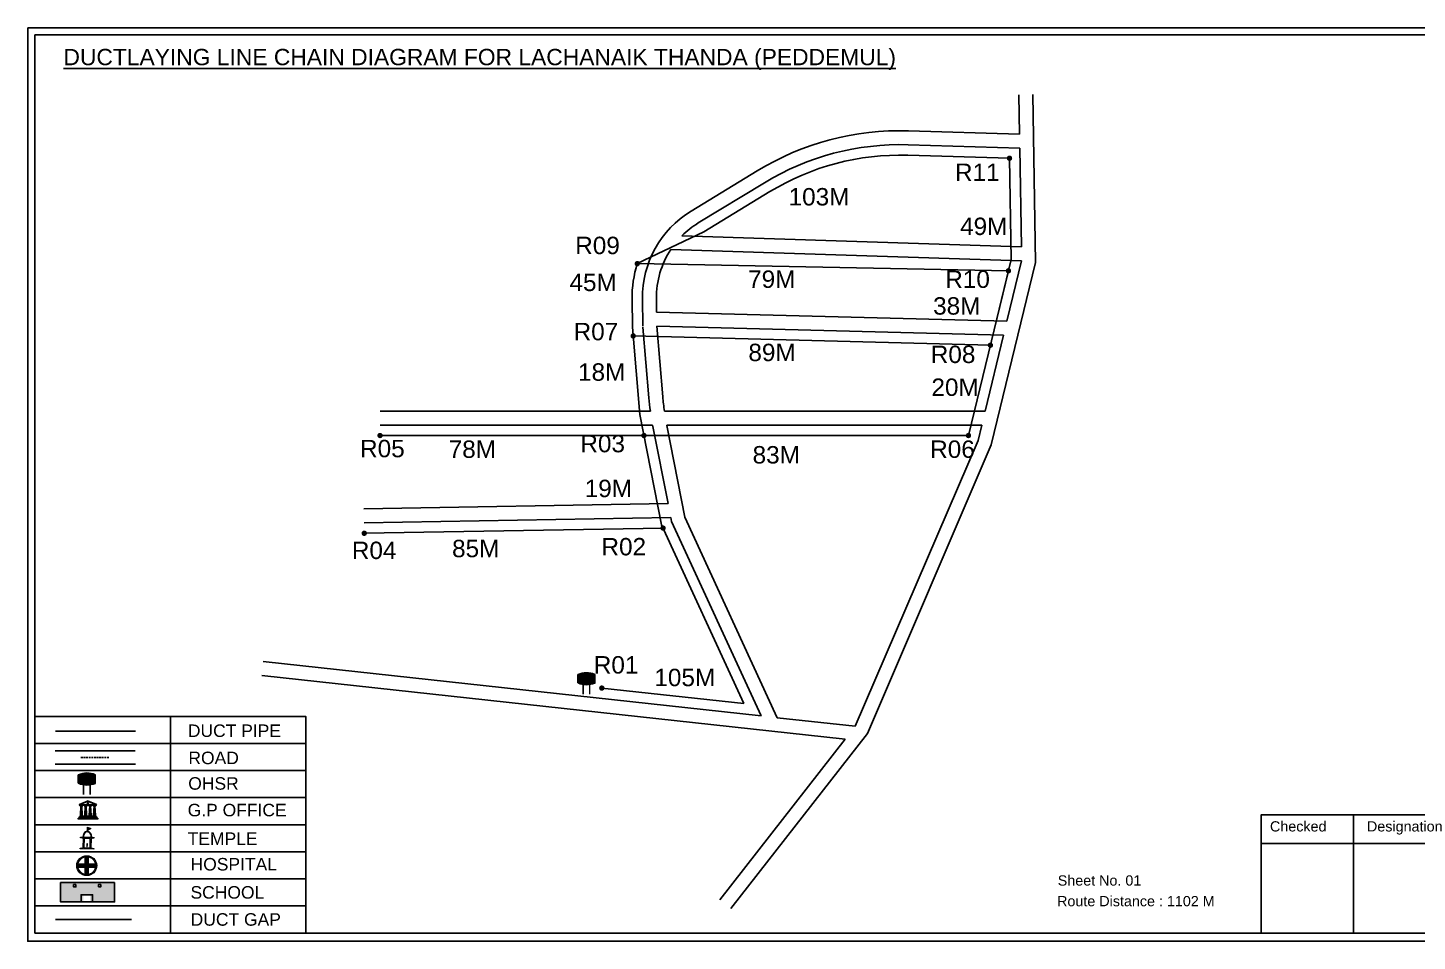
# Model space of a CAD drawing. Header units: inches. Extents: x 38 to 2053, y 11 to 1432.
# Drawn here: x 527 to 1325, y 907 to 1432 of the extents above; entities that cross this region are included whole.
import ezdxf

# ---------------------------------------------------------------- set-up
doc = ezdxf.new("R2010")
doc.units = ezdxf.units.IN
doc.header["$MEASUREMENT"] = 0
doc.linetypes.add('DASHEDX2', pattern=[1.5, 1, -0.5])
for name, color, linetype in [('LANDMARK', 7, 'Continuous'), ('OHT', 7, 'Continuous'), ('pipe', 5, 'Continuous')]:
    doc.layers.add(name, color=color, linetype=linetype)
doc.styles.get("Standard").update_dxf_attribs({"font": 'arial.ttf'})

# ---------------------------------------------------------------- blocks, each defined once
blk = doc.blocks.new('OHT')
at = {"linetype": 'Continuous', "lineweight": 0, "true_color": 0x0ffffc}
blk.add_hatch(color=4, dxfattribs=at).paths.add_polyline_path([(0.012, 1), (0, 1, 0.101323), (-0.4, 0.916), (-0.4, 0.525, 0.194075), (0.399, 0.521), (0.399, 0.921, 0.097877)])
at = {"color": 4, "linetype": 'Continuous', "lineweight": 0, "true_color": 0x0ffffc, "flags": 128}
for points in [[(-0.4, 0.525), (-0.4, 0.916)], [(0.399, 0.521), (0.399, 0.921)]]:
    blk.add_lwpolyline(points, dxfattribs=at)
at = {"color": 4, "linetype": 'Continuous', "lineweight": 0, "true_color": 0x0ffffc, "const_width": 0.075, "flags": 128}
for points in [[(-0.15, 0), (-0.15, 0.475)], [(0.15, 0), (0.15, 0.473)]]:
    blk.add_lwpolyline(points, dxfattribs=at)
at = {"color": 4, "linetype": 'Continuous', "lineweight": 0, "true_color": 0x0ffffc}
for centre, radius, start, end in [((0.006, -0.019), 1.019, 67.31091, 113.47108), ((0.004, 1.513), 1.068, 247.76824, 291.70073)]:
    blk.add_arc(centre, radius, start, end, dxfattribs=at)
blk = doc.blocks.new('Government_Office')
at = {"linetype": 'Continuous', "lineweight": 0, "true_color": 0xff0000}
h = blk.add_hatch(color=1, dxfattribs=at)
h.paths.add_polyline_path([(0.44, 0.72), (0.45, 0.75), (0, 0.93), (-0.45, 0.75), (-0.44, 0.72)])
h.paths.add_polyline_path([(0.355, 0.75), (-0.355, 0.75), (0, 0.9)], flags=16)
h.paths.add_polyline_path([(0, 0.778, -1), (0, 0.872, -1)], flags=0)
h = blk.add_hatch(color=1, dxfattribs=at)
edge = h.paths.add_edge_path()
edge.add_line((-0.27, 0.195), (-0.295, 0.675))
edge.add_line((-0.295, 0.675), (-0.29, 0.675))
edge.add_arc((-0.278, 0.688), 0.0176, 225.30401, 441.56588)
edge.add_line((-0.275, 0.705), (-0.395, 0.705))
edge.add_arc((-0.392, 0.688), 0.0176, 98.43412, 314.69599)
edge.add_line((-0.38, 0.675), (-0.375, 0.675))
edge.add_line((-0.375, 0.675), (-0.4, 0.195))
edge.add_line((-0.4, 0.195), (-0.27, 0.195))
h = blk.add_hatch(color=1, dxfattribs=at)
edge = h.paths.add_edge_path()
edge.add_line((-0.047, 0.195), (-0.072, 0.675))
edge.add_line((-0.072, 0.675), (-0.067, 0.675))
edge.add_arc((-0.054, 0.688), 0.0176, 225.30401, 441.56588)
edge.add_line((-0.052, 0.705), (-0.172, 0.705))
edge.add_arc((-0.169, 0.688), 0.0176, 98.43412, 314.69599)
edge.add_line((-0.157, 0.675), (-0.152, 0.675))
edge.add_line((-0.152, 0.675), (-0.177, 0.195))
edge.add_line((-0.177, 0.195), (-0.047, 0.195))
h = blk.add_hatch(color=1, dxfattribs=at)
edge = h.paths.add_edge_path()
edge.add_arc((0, 0.825), 0.0467, 90, 270)
edge.add_arc((0, 0.825), 0.0467, 270, 450)
h = blk.add_hatch(color=1, dxfattribs=at)
edge = h.paths.add_edge_path()
edge.add_line((0.177, 0.195), (0.152, 0.675))
edge.add_line((0.152, 0.675), (0.157, 0.675))
edge.add_arc((0.169, 0.688), 0.0176, 225.30401, 441.56588)
edge.add_line((0.172, 0.705), (0.052, 0.705))
edge.add_arc((0.054, 0.688), 0.0176, 98.43412, 314.69599)
edge.add_line((0.067, 0.675), (0.072, 0.675))
edge.add_line((0.072, 0.675), (0.047, 0.195))
edge.add_line((0.047, 0.195), (0.177, 0.195))
h = blk.add_hatch(color=1, dxfattribs=at)
edge = h.paths.add_edge_path()
edge.add_line((0.4, 0.195), (0.375, 0.675))
edge.add_line((0.375, 0.675), (0.38, 0.675))
edge.add_arc((0.392, 0.688), 0.0176, 225.30401, 441.56588)
edge.add_line((0.395, 0.705), (0.275, 0.705))
edge.add_arc((0.278, 0.688), 0.0176, 98.43412, 314.69599)
edge.add_line((0.29, 0.675), (0.295, 0.675))
edge.add_line((0.295, 0.675), (0.27, 0.195))
edge.add_line((0.27, 0.195), (0.4, 0.195))
for points in [[(-0.5, 0.05), (0.5, 0.05), (0.5, 0), (-0.5, 0)], [(-0.45, 0.075), (-0.45, 0.12), (0.45, 0.12), (0.45, 0.075)], [(-0.4, 0.14), (-0.4, 0.18), (0.4, 0.18), (0.4, 0.14)]]:
    blk.add_hatch(color=1, dxfattribs=at).paths.add_polyline_path(points)
at = {"color": 1, "linetype": 'Continuous', "lineweight": 0, "true_color": 0xff0000, "flags": 128}
for points in [[(-0.45, 0.75), (-0.44, 0.72), (0.44, 0.72), (0.45, 0.75), (0, 0.93)], [(-0.355, 0.75), (0.355, 0.75), (0, 0.9)], [(-0.5, 0.05), (0.5, 0.05), (0.5, 0), (-0.5, 0)], [(-0.45, 0.075), (-0.45, 0.12), (0.45, 0.12), (0.45, 0.075)], [(-0.4, 0.14), (-0.4, 0.18), (0.4, 0.18), (0.4, 0.14)]]:
    blk.add_lwpolyline(points, close=True, dxfattribs=at)
for points in [[(-0.27, 0.195), (-0.295, 0.675), (-0.29, 0.675, 1.379694), (-0.275, 0.705), (-0.395, 0.705, 1.379694), (-0.38, 0.675), (-0.375, 0.675), (-0.4, 0.195)], [(-0.047, 0.195), (-0.072, 0.675), (-0.067, 0.675, 1.379694), (-0.052, 0.705), (-0.172, 0.705, 1.379694), (-0.157, 0.675), (-0.152, 0.675), (-0.177, 0.195)], [(0, 0.872, 1), (0, 0.778, 1)], [(0.177, 0.195), (0.152, 0.675), (0.157, 0.675, 1.379694), (0.172, 0.705), (0.052, 0.705, 1.379694), (0.067, 0.675), (0.072, 0.675), (0.047, 0.195)], [(0.4, 0.195), (0.375, 0.675), (0.38, 0.675, 1.379694), (0.395, 0.705), (0.275, 0.705, 1.379694), (0.29, 0.675), (0.295, 0.675), (0.27, 0.195)]]:
    blk.add_lwpolyline(points, format="xyb", close=True, dxfattribs=at)
blk = doc.blocks.new('Temple')
at = {"linetype": 'Continuous', "lineweight": 0, "true_color": 0xff0000}
h = blk.add_hatch(color=1, dxfattribs=at)
edge = h.paths.add_edge_path()
edge.add_line((0.175, 0.49), (0.225, 0.49))
edge.add_line((0.225, 0.49), (0.225, 0.497))
edge.add_line((0.225, 0.497), (0.307, 0.497))
edge.add_line((0.307, 0.497), (0.307, 0.533))
edge.add_line((0.307, 0.533), (0.257, 0.533))
edge.add_line((0.257, 0.533), (0.257, 0.54))
edge.add_line((0.257, 0.54), (0.2, 0.54))
edge.add_spline(control_points=[(0.2, 0.54), (0.2, 0.589), (0.19, 0.638), (0.142, 0.743), (0.092, 0.79), (0.027, 0.805), (0.02, 0.806), (0.012, 0.806)], knot_values=[4.712389, 4.712389, 4.712389, 4.712389, 5.278166, 5.278166, 6.117402, 6.117402, 6.223801, 6.223801, 6.223801, 6.223801], degree=3, periodic=0)
edge.add_line((0.012, 0.806), (0.012, 0.79))
edge.add_line((0.012, 0.79), (-0.012, 0.79))
edge.add_line((-0.012, 0.79), (-0.012, 0.806))
edge.add_spline(control_points=[(-0.012, 0.806), (-0.055, 0.802), (-0.096, 0.781), (-0.171, 0.699), (-0.197, 0.628), (-0.2, 0.55), (-0.2, 0.545), (-0.2, 0.54)], knot_values=[6.343965, 6.343965, 6.343965, 6.343965, 6.956638, 6.956638, 7.795874, 7.795874, 7.853982, 7.853982, 7.853982, 7.853982], degree=3, periodic=0)
edge.add_line((-0.2, 0.54), (-0.257, 0.54))
edge.add_line((-0.257, 0.54), (-0.257, 0.533))
edge.add_line((-0.257, 0.533), (-0.307, 0.533))
edge.add_line((-0.307, 0.533), (-0.307, 0.497))
edge.add_line((-0.307, 0.497), (-0.225, 0.497))
edge.add_line((-0.225, 0.497), (-0.225, 0.49))
edge.add_line((-0.225, 0.49), (-0.175, 0.49))
edge.add_line((-0.175, 0.49), (-0.175, 0.07))
edge.add_arc((-0.205, 0.07), 0.03, -90, 0, ccw=False)
edge.add_line((-0.205, 0.04), (-0.257, 0.04))
edge.add_line((-0.257, 0.04), (-0.257, 0.033))
edge.add_line((-0.257, 0.033), (-0.307, 0.033))
edge.add_line((-0.307, 0.033), (-0.307, 0))
edge.add_line((-0.307, 0), (0.307, 0))
edge.add_line((0.307, 0), (0.307, 0.033))
edge.add_line((0.307, 0.033), (0.257, 0.033))
edge.add_line((0.257, 0.033), (0.257, 0.04))
edge.add_line((0.257, 0.04), (0.205, 0.04))
edge.add_arc((0.205, 0.07), 0.03, 180, 270, ccw=False)
edge.add_line((0.175, 0.07), (0.175, 0.49))
h.paths.add_polyline_path([(0.125, 0.07, -0.414214), (0.095, 0.04), (0.05, 0.04), (0.05, 0.033), (-0.05, 0.033), (-0.05, 0.04), (-0.095, 0.04, -0.414214), (-0.125, 0.07), (-0.125, 0.497), (0.125, 0.497)], flags=16)
edge = h.paths.add_edge_path(flags=16)
edge.add_ellipse((0, 0.54), major_axis=(0, 0.242), ratio=0.722808, start_angle=270, end_angle=450, ccw=False)
edge.add_line((0.175, 0.54), (-0.175, 0.54))
h.paths.add_polyline_path([(0.012, 0.23), (0.012, 0.07), (-0.012, 0.07), (-0.012, 0.23)], flags=0)
h = blk.add_hatch(color=1, dxfattribs=at)
edge = h.paths.add_edge_path()
edge.add_line((0.012, 0.857), (0, 0.85))
edge.add_line((0, 0.85), (-0.003, 0.925))
edge.add_line((-0.003, 0.925), (-0.012, 0.925))
edge.add_line((-0.012, 0.925), (-0.012, 0.806))
edge.add_spline(control_points=[(-0.012, 0.806), (-0.004, 0.807), (0.004, 0.807), (0.012, 0.806)], knot_values=[6.223801, 6.223801, 6.223801, 6.223801, 6.343965, 6.343965, 6.343965, 6.343965], degree=3, periodic=0)
edge.add_line((0.012, 0.806), (0.012, 0.857))
h = blk.add_hatch(color=1, dxfattribs=at)
edge = h.paths.add_edge_path()
edge.add_line((0.012, 0.79), (0.012, 0.806))
edge.add_spline(control_points=[(0.012, 0.806), (0.004, 0.807), (-0.004, 0.807), (-0.012, 0.806)], knot_values=[6.223801, 6.223801, 6.223801, 6.223801, 6.343965, 6.343965, 6.343965, 6.343965], degree=3, periodic=0)
edge.add_line((-0.012, 0.806), (-0.012, 0.79))
edge.add_line((-0.012, 0.79), (0.012, 0.79))
at = {"linetype": 'Continuous', "lineweight": 0, "true_color": 0xe66000}
blk.add_hatch(color=32, dxfattribs=at).paths.add_polyline_path([(-0.006, 1), (0.147, 0.931), (0, 0.85)])
at = {"color": 1, "linetype": 'Continuous', "lineweight": 0, "true_color": 0xff0000, "flags": 128}
for points in [[(0.012, 0.925), (-0.012, 0.925), (-0.012, 0.79), (0.012, 0.79)], [(0.012, 0.23), (-0.012, 0.23), (-0.012, 0.07), (0.012, 0.07)]]:
    blk.add_lwpolyline(points, close=True, dxfattribs=at)
at = {"color": 32, "linetype": 'Continuous', "lineweight": 0, "true_color": 0xe66000, "flags": 128}
blk.add_lwpolyline([(-0.006, 1), (0.147, 0.931), (0, 0.85), (-0.006, 1)], dxfattribs=at)
at = {"color": 1, "linetype": 'Continuous', "lineweight": 0, "true_color": 0xff0000, "flags": 128}
blk.add_lwpolyline([(0.2, 0.54), (0.257, 0.54), (0.257, 0.533), (0.307, 0.533), (0.307, 0.497), (0.225, 0.497), (0.225, 0.49), (0.175, 0.49), (0.175, 0.07, 0.414214), (0.205, 0.04), (0.257, 0.04), (0.257, 0.033), (0.307, 0.033), (0.307, 0), (-0.307, 0), (-0.307, 0.033), (-0.257, 0.033), (-0.257, 0.04), (-0.205, 0.04, 0.414214), (-0.175, 0.07), (-0.175, 0.49), (-0.225, 0.49), (-0.225, 0.497), (-0.307, 0.497), (-0.307, 0.533), (-0.257, 0.533), (-0.257, 0.54), (-0.2, 0.54)], format="xyb", dxfattribs=at)
blk.add_lwpolyline([(-0.175, 0.54), (0.175, 0.54)], dxfattribs=at)
blk.add_lwpolyline([(0.125, 0.497), (0.125, 0.07, -0.414214), (0.095, 0.04), (0.05, 0.04), (0.05, 0.033), (-0.05, 0.033), (-0.05, 0.04), (-0.095, 0.04, -0.414214), (-0.125, 0.07), (-0.125, 0.497)], format="xyb", close=True, dxfattribs=at)
at = {"color": 1, "linetype": 'Continuous', "lineweight": 0, "true_color": 0xff0000}
blk.add_ellipse((0, 0.54), major_axis=(0, 0.242), ratio=0.722808, start_param=4.712389, end_param=7.853982, dxfattribs=at)
blk.add_open_spline([(0.2, 0.54), (0.2, 0.589), (0.19, 0.638), (0.142, 0.743), (0.092, 0.79), (-0.023, 0.816), (-0.085, 0.794), (-0.171, 0.699), (-0.197, 0.628), (-0.2, 0.55), (-0.2, 0.545), (-0.2, 0.54)], degree=3, knots=[4.712389, 4.712389, 4.712389, 4.712389, 5.278166, 5.278166, 6.117402, 6.117402, 6.956638, 6.956638, 7.795874, 7.795874, 7.853982, 7.853982, 7.853982, 7.853982], dxfattribs=at)
blk = doc.blocks.new('*U6')
at = {"color": 0, "linetype": 'DASHEDX2', "transparency": 16777216}
blk.add_line((-8.22, 0), (8.01, 0), dxfattribs=at)
blk = doc.blocks.new('Hospital')
at = {"linetype": 'Continuous', "lineweight": 0, "true_color": 0x000000}
h = blk.add_hatch(color=18, dxfattribs=at)
h.paths.add_polyline_path([(-0.5, 0, 1), (0.5, 0, 1)])
h.paths.add_polyline_path([(0.446, 0, -1), (-0.446, 0, -1)], flags=16)
at = {"linetype": 'Continuous', "true_color": 0xff0000}
blk.add_hatch(color=1, dxfattribs=at).paths.add_polyline_path([(-0.394, 0.08), (-0.08, 0.08), (-0.08, 0.394), (0.08, 0.394), (0.08, 0.08), (0.394, 0.08), (0.394, -0.08), (0.08, -0.08), (0.08, -0.394), (-0.08, -0.394), (-0.08, -0.08), (-0.394, -0.08)])
at = {"color": 1, "linetype": 'Continuous', "true_color": 0xff0000, "flags": 128}
blk.add_lwpolyline([(-0.394, 0.08), (-0.08, 0.08), (-0.08, 0.394), (0.08, 0.394), (0.08, 0.08), (0.394, 0.08), (0.394, -0.08), (0.08, -0.08), (0.08, -0.394), (-0.08, -0.394), (-0.08, -0.08), (-0.394, -0.08)], close=True, dxfattribs=at)
at = {"color": 18, "linetype": 'Continuous', "lineweight": 0, "true_color": 0x000000}
for radius in [0.5, 0.446]:
    blk.add_circle((0, 0), radius, dxfattribs=at)

msp = doc.modelspace()

# ---------------------------------------------------------------- hatches: boundary and pattern name
at = {"ltscale": 0.5}
h = msp.add_hatch(color=5, dxfattribs=at)
h.dxf.hatch_style = 1
h.paths.add_polyline_path([(1092.07, 1356.86, 1), (1088.95, 1356.86, 1)])
h = msp.add_hatch(color=5, dxfattribs=at)
h.dxf.hatch_style = 1
h.paths.add_polyline_path([(878.34, 1296.34, 1), (875.22, 1296.34, 1)])
h = msp.add_hatch(color=5, dxfattribs=at)
h.dxf.hatch_style = 1
h.paths.add_polyline_path([(1091.47, 1292.22, 1), (1088.35, 1292.22, 1)])
h = msp.add_hatch(color=5, dxfattribs=at)
h.dxf.hatch_style = 1
h.paths.add_polyline_path([(876, 1254.82, 1), (872.88, 1254.82, 1)])
h = msp.add_hatch(color=5, dxfattribs=at)
h.dxf.hatch_style = 1
h.paths.add_polyline_path([(1081.09, 1249.49, 1), (1077.98, 1249.49, 1)])
h = msp.add_hatch(color=5, dxfattribs=at)
h.dxf.hatch_style = 1
h.paths.add_polyline_path([(730.62, 1197.64, 1), (727.5, 1197.64, 1)])
h = msp.add_hatch(color=5, dxfattribs=at)
h.dxf.hatch_style = 1
h.paths.add_polyline_path([(882.17, 1197.64, 1), (879.05, 1197.64, 1)])
h = msp.add_hatch(color=5, dxfattribs=at)
h.dxf.hatch_style = 1
h.paths.add_polyline_path([(1068.5, 1197.64, 1), (1065.39, 1197.64, 1)])
h = msp.add_hatch(color=5, dxfattribs=at)
h.dxf.hatch_style = 1
h.paths.add_polyline_path([(721.57, 1141.5, 1), (718.45, 1141.5, 1)])
h = msp.add_hatch(color=5, dxfattribs=at)
h.dxf.hatch_style = 1
h.paths.add_polyline_path([(893.13, 1144.49, 1), (890.02, 1144.49, 1)])
h = msp.add_hatch(color=5, dxfattribs=at)
h.dxf.hatch_style = 1
h.paths.add_polyline_path([(857.97, 1052.62, 1), (854.85, 1052.62, 1)])
at = {"true_color": 0xc8c92d}
h = msp.add_hatch(color=52, dxfattribs=at)
h.dxf.hatch_style = 1
h.paths.add_polyline_path([(551.75, 940.95), (545.59, 940.95), (545.59, 929.87), (551.75, 929.87)])
h.paths.add_polyline_path([(576.6, 940.95), (570.44, 940.95), (570.44, 929.87), (576.6, 929.87)])
at = {"true_color": 0x293189}
h = msp.add_hatch(color=177, dxfattribs=at)
h.dxf.hatch_style = 1
h.paths.add_polyline_path([(570.44, 940.95), (551.75, 940.95), (551.75, 929.87), (558.76, 929.87), (558.76, 933.5), (562.62, 933.5), (562.62, 929.87), (570.44, 929.87)])
h.paths.add_polyline_path([(554.42, 938.48), (553.05, 938.48), (553.05, 939.75), (554.42, 939.75)], flags=16)
h.paths.add_polyline_path([(567.3, 938.48), (567.3, 939.75), (568.67, 939.75), (568.67, 938.48)], flags=16)

# ---------------------------------------------------------------- linework, layer by layer
for p, q in [((1095.91, 1393.32), (1096.29, 1370.69)), ((1103.91, 1393.45), (1105.5, 1297.08)), ((1096.29, 1370.69), (1032.48, 1372.59)), ((1096.42, 1362.69), (1032.25, 1364.59)), ((1096.42, 1362.69), (1097.35, 1305.98)), ((1096.42, 1362.69), (1096.42, 1362.69)), ((945.7, 1349.66), (907.65, 1326.53)), ((949.86, 1342.83), (911.8, 1319.69)), ((1097.35, 1305.98), (902.45, 1312.35)), ((1097.48, 1297.97), (896.07, 1304.55)), ((1105.5, 1297.08), (1080.05, 1192.27)), ((1097.48, 1297.97), (1089.05, 1263.25)), ((879.78, 1276.13), (880.01, 1260.35)), ((887.78, 1276.24), (887.9, 1268.48)), ((1089.05, 1263.25), (887.9, 1268.48)), ((880.04, 1259.8), (883.45, 1219.24)), ((1087.12, 1255.3), (888.01, 1260.47)), ((888.01, 1260.47), (891.42, 1219.91)), ((1087.12, 1255.3), (1076.52, 1211.64)), ((1087.12, 1255.3), (1087.12, 1255.3)), ((884.28, 1211.64), (729.06, 1211.64)), ((892.35, 1211.64), (1076.52, 1211.64)), ((729.06, 1203.64), (885.55, 1203.64)), ((894.43, 1158.54), (885.88, 1201.94)), ((893.7, 1203.64), (1074.57, 1203.64)), ((904.12, 1150.71), (893.72, 1203.49)), ((1074.57, 1203.64), (1072.43, 1194.81)), ((1072.43, 1194.81), (1001.98, 1030.68)), ((1080.05, 1192.27), (1008.92, 1026.58)), ((894.43, 1158.54), (719.77, 1155.5)), ((896, 1150.57), (719.91, 1147.5)), ((896.46, 1148.23), (896, 1150.57)), ((957.11, 1035.58), (904.12, 1150.71)), ((947.84, 1036.6), (896.46, 1148.23)), ((947.84, 1036.6), (662.03, 1067.81)), ((996.19, 1023.27), (661.16, 1059.86)), ((530.91, 1036.39), (530.91, 911.97)), ((608.67, 1036.39), (608.67, 911.97)), ((1001.98, 1030.68), (957.11, 1035.58)), ((996.19, 1023.27), (924.13, 930.97)), ((1008.92, 1026.58), (930.44, 926.05)), ((686.44, 1020.84), (530.91, 1020.84)), ((542.56, 1016.54), (588.45, 1016.54)), ((686.44, 1005.28), (530.91, 1005.28)), ((542.56, 1009.02), (588.68, 1009.02)), ((686.44, 989.73), (530.91, 989.73)), ((686.44, 974.18), (530.91, 974.18)), ((686.44, 958.62), (530.91, 958.62)), ((530.91, 943.07), (686.44, 943.07)), ((530.91, 927.52), (686.44, 927.52)), ((686.44, 911.97), (530.91, 911.97))]:
    msp.add_line(p, q)
at = {"color": 242, "true_color": 0xcd2027}
for p, q in [((1287.97, 979.81), (1287.97, 911.92)), ((1235, 963.37), (1412.23, 963.37))]:
    msp.add_line(p, q, dxfattribs=at)
for points in [[(526.79, 1431.77), (526.79, 907.27), (1416.94, 907.27), (1416.94, 1431.77)], [(530.9, 1427.75), (530.9, 911.98), (1412.23, 911.98), (1412.23, 1427.75)], [(576.67, 940.95), (576.67, 929.87), (545.59, 929.87), (545.59, 940.95)], [(554.42, 939.75), (554.42, 938.48), (553.05, 938.48), (553.05, 939.75)], [(567.3, 938.48), (567.3, 939.75), (568.67, 939.75), (568.67, 938.48)]]:
    msp.add_lwpolyline(points, close=True)
for points in [[(686.44, 911.97), (686.44, 1036.39), (530.91, 1036.39)], [(557.43, 929.87), (557.43, 933.97), (563.96, 933.97), (563.96, 929.87)]]:
    msp.add_lwpolyline(points)
msp.add_lwpolyline([(1412.23, 911.92), (1235, 911.92), (1235, 979.81), (1412.23, 979.81)], close=True, dxfattribs=at)
for centre, radius, start, end in [((1027.79, 1214.66), 158, 88.2966, 121.30052), ((1027.79, 1214.66), 150, 88.2966, 121.30052), ((937.78, 1276.97), 58, 121.30052, 180.83159), ((937.78, 1276.97), 50, 121.30052, 134.96237), ((937.78, 1276.97), 50, 146.51991, 180.83159), ((1040.9, 1232.48), 158, 184.80675, 187.58182), ((1040.9, 1232.48), 150, 184.80675, 187.98875), ((1040.9, 1232.48), 158, 190.51977, 191.14615), ((1040.9, 1232.48), 150, 191.08774, 191.14615)]:
    msp.add_arc(centre, radius, start, end)
at = {"layer": 'OHT', "color": 5}
msp.add_line((542.73, 1027.92), (588.62, 1027.92), dxfattribs=at)
at = {"layer": 'OHT', "color": 1}
msp.add_line((542.73, 919.74), (586.33, 919.74), dxfattribs=at)
at = {"layer": 'pipe'}
for p, q in [((1090.51, 1356.86), (1032.07, 1358.6)), ((1090.51, 1356.86), (1091.47, 1298.64)), ((952.97, 1337.7), (914.92, 1314.56)), ((914.92, 1314.56), (876.78, 1296.34)), ((1089.91, 1292.22), (876.78, 1296.34)), ((1091.47, 1298.64), (1083.22, 1264.67)), ((1089.91, 1292.22), (1066.94, 1197.64)), ((873.79, 1276.04), (874.02, 1259.78)), ((874.02, 1259.78), (878.23, 1209.69)), ((1079.53, 1249.49), (874.44, 1254.82)), ((890.71, 1146.37), (878.23, 1209.69)), ((729.06, 1197.64), (1066.94, 1197.64)), ((891.57, 1144.49), (720.01, 1141.5)), ((937.96, 1043.71), (890.71, 1146.37)), ((937.96, 1043.71), (856.41, 1052.62))]:
    msp.add_line(p, q, dxfattribs=at)
for centre, radius, start, end in [((1027.79, 1214.66), 144, 88.2966, 121.30052), ((937.78, 1276.97), 64, 162.38276, 180.83159)]:
    msp.add_arc(centre, radius, start, end, dxfattribs=at)

# ---------------------------------------------------------------- block references
at = {"linetype": 'DASHEDX2'}
msp.add_blockref('*U6', (565.56, 1012.78), dxfattribs=at)
at = {"layer": 'LANDMARK'}
for name, p, xscale, yscale, zscale in [('Government_Office', (561.32, 977.32), 11.32114773247135, 11.32114773247135, 11.32114773247135), ('Hospital', (560.64, 950.66), 11.41772014427468, 11.41772014427468, 11.41772014427468)]:
    msp.add_blockref(name, p, dxfattribs=dict(at, xscale=xscale, yscale=yscale, zscale=zscale))
at = {"layer": 'LANDMARK', "xscale": 12.62452535729322, "yscale": 12.62452535729322, "zscale": 12.62452535729322, "rotation": 358.3713438591284}
msp.add_blockref('Temple', (560.75, 960.2), dxfattribs=at)
at = {"layer": 'OHT', "xscale": 12.45189723782068, "yscale": 12.45189723782068, "zscale": 12.45189723782068}
for p in [(847.56, 1049.02), (560.73, 991.42)]:
    msp.add_blockref('OHT', p, dxfattribs=at)

# ---------------------------------------------------------------- texts
at = {"color": 242, "true_color": 0xcd2027}
msp.add_text('%%UDUCTLAYING LINE CHAIN DIAGRAM FOR LACHANAIK THANDA (PEDDEMUL)', height=9.375, dxfattribs=at).set_placement((547.29, 1410.28))
for s, height, p in [('R11', 10, (1059.2, 1343.79)), ('103M', 10, (963.66, 1329.74)), ('49M', 10, (1062.13, 1312.77)), ('R09', 10, (841.14, 1301.8)), ('79M', 10, (940.42, 1282.42)), ('R10', 10, (1053.62, 1282.42)), ('45M', 10, (837.84, 1280.59)), ('38M', 10, (1046.66, 1267.06)), ('R07', 10, (840.21, 1252.33)), ('89M', 10, (940.58, 1240.35)), ('R08', 10, (1045.31, 1239.26)), ('18M', 10, (842.76, 1229.09)), ('20M', 10, (1045.68, 1220.38)), ('R03', 10, (844.09, 1188.02)), ('R05', 10, (717.6, 1185.16)), ('78M', 10, (768.48, 1184.8)), ('83M', 10, (942.99, 1181.58)), ('R06', 10, (1044.95, 1184.8)), ('19M', 10, (846.6, 1162.26)), ('R04', 10, (712.87, 1126.71)), ('85M', 10, (770.42, 1127.76)), ('R02', 10, (856.21, 1128.82)), ('R01', 10, (851.8, 1060.97)), ('105M', 10, (886.58, 1053.72)), ('DUCT PIPE', 7.178, (618.72, 1024.55)), ('ROAD ', 7.178, (619.02, 1008.94)), ('OHSR', 7.178, (618.93, 994.27)), ('G.P OFFICE', 7.178, (618.6, 978.98)), ('Checked', 5.886, (1240.08, 970.27)), ('Designation', 5.886, (1295.77, 970.27)), ('TEMPLE', 7.178, (618.6, 962.57)), ('HOSPITAL', 7.178, (620.27, 947.88)), ('Sheet No. 01', 5.886, (1118.21, 939.21)), ('SCHOOL', 7.178, (620.22, 931.72)), ('Route Distance : 1102 M', 5.886, (1117.84, 927.34)), ('DUCT GAP', 7.178, (620.32, 916.17))]:
    msp.add_text(s, height=height).set_placement(p)

doc.saveas('drawing.dxf')
